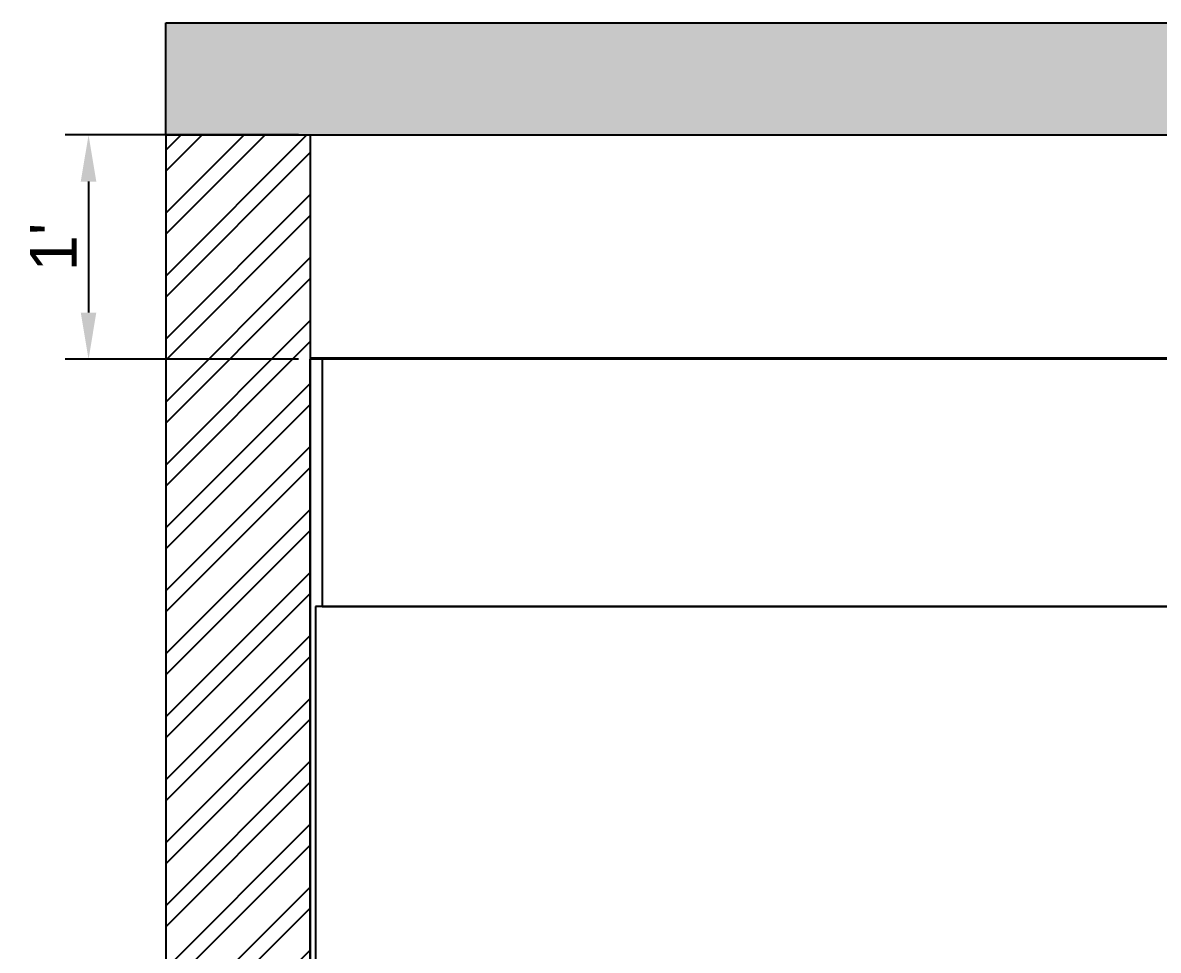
# Model space of a CAD drawing. Header units: feet. Extents: x 600 to 2744, y 411 to 1435.
# Drawn here: x 611.6 to 672.4, y 554.1 to 603.7 of the extents above; entities that cross this region are included whole.
import ezdxf

# ---------------------------------------------------------------- set-up
doc = ezdxf.new("R2010")
doc.units = ezdxf.units.FT
doc.header["$XCLIPFRAME"] = 2
doc.styles.get("Standard").update_dxf_attribs({"font": 'arial.ttf'})
doc.dimstyles.new('ISO-25', dxfattribs={"dimtxt": 2.5, "dimasz": 2.5, "dimexe": 1.25, "dimexo": 0.625, "dimtad": 1, "dimdec": 0, "dimlunit": 4, "dimtxsty": 'Standard', "dimcen": 2.5, "dimadec": 0, "dimazin": 0, "dimtfac": 1, "dimtdec": 0, "dimtmove": 0, "dimatfit": 3, "dimfxl": 1, "dimarcsym": 0})
picture_1 = doc.add_image_def('image2.jpg', size_in_pixel=(1600, 914))

# ---------------------------------------------------------------- blocks, each defined once
blk = doc.blocks.new('*D90')
at = {"color": 0, "lineweight": -2, "transparency": 16777216}
for p, q in [((626.399, 597.695), (613.919, 597.695)), ((615.169, 595.195), (615.169, 588.195)), ((626.399, 585.695), (613.919, 585.695))]:
    blk.add_line(p, q, dxfattribs=at)
at = {"color": 0, "transparency": 16777216}
for points in [[(614.752, 595.195), (615.585, 595.195), (615.169, 597.695)], [(614.752, 588.195), (615.585, 588.195), (615.169, 585.695)]]:
    blk.add_solid(points, dxfattribs=at)
at = {"layer": 'Defpoints', "color": 0, "transparency": 16777216}
for p in [(627.024, 597.695), (615.169, 585.695), (627.024, 585.695)]:
    blk.add_point(p, dxfattribs=at)
at = {"color": 0, "transparency": 16777216, "insert": (613.288, 591.695), "char_height": 2.5, "attachment_point": 5, "rotation": 90}
blk.add_mtext("1'", dxfattribs=at)

msp = doc.modelspace()

# ---------------------------------------------------------------- hatches: boundary and pattern name
at = {"transparency": 33554687}
h = msp.add_hatch(dxfattribs=at)
h.set_pattern_fill('AR-CONC', scale=0.04)
h.set_pattern_definition([(50, (-2389.3266, 393.459), (7.287387, -0.637563), [0.762, -8.382]), (355, (-2389.327, 393.459), (-1.409737, 7.642274), [0.6096, -6.705623]), (100.45144, (-2388.7194, 393.406), (5.87765, 7.00471), [0.6476, -7.12361]), (46.1842, (-2389.327, 395.491), (10.843162, -1.681693), [1.143, -12.573]), (96.63556, (-2388.423, 395.351), (9.496165, 9.897045), [0.9714, -10.685424]), (351.18415, (-2389.327, 395.491), (9.496165, 9.897045), [0.9144, -10.05839]), (21, (-2388.3106, 394.983), (6.064576, -4.090608), [0.762, -8.382]), (326, (-2388.311, 394.983), (2.472081, 7.367519), [0.6096, -6.7056]), (71.45144, (-2387.805, 394.642), (8.536657, 3.27691), [0.6476, -7.123598]), (37.5, (-2389.3266, 393.459), (0.1235441, 3.3822016), [0, -6.62432, 0, -6.8072, 0, -6.731]), (7.5, (-2389.3266, 393.459), (2.6727865, 4.007223), [0, -3.88112, 0, -6.47192, 0, -2.5654]), (327.5, (-2391.5923, 393.459), (5.4236238, -0.2291498), [0, -2.54, 0, -7.9248, 0, -10.5156]), (317.5, (-2392.6083, 393.459), (5.925167, 1.0170596), [0, -3.302, 0, -5.26288, 0, -7.4676])])
h.paths.add_polyline_path([(806.662, 597.695), (806.662, 603.695), (619.297, 603.695), (619.297, 597.695)])
at = {"true_color": 0x000000, "transparency": 33554687}
h = msp.add_hatch(dxfattribs=at)
h.set_pattern_fill('ANSI32', color=18, scale=0.25)
h.set_pattern_definition([(45, (-2389.3266, 393.459), (-1.683798, 1.683798), []), (45, (-2388.204, 393.459), (-1.683798, 1.683798), [])])
h.paths.add_polyline_path([(627.024, 585.748), (627.024, 597.695), (619.297, 597.695), (619.297, 552.695), (627.024, 552.695)])
h.paths.add_polyline_path([(627.024, 513.695), (619.297, 513.695), (619.297, 477.695), (627.024, 477.695)])
h.paths.add_polyline_path([(806.662, 597.695), (798.934, 597.695), (798.934, 585.695), (798.934, 477.695), (806.662, 477.695)])

# ---------------------------------------------------------------- linework, layer by layer
for p, q in [((619.297, 597.695), (619.297, 603.695)), ((619.297, 603.695), (806.662, 603.695)), ((619.297, 597.695), (619.297, 477.695)), ((619.297, 597.695), (806.662, 597.695)), ((619.297, 597.695), (619.297, 477.695)), ((627.024, 597.695), (627.024, 477.695)), ((752.946, 585.748), (627.024, 585.748)), ((627.024, 585.748), (627.024, 477.669)), ((627.024, 585.695), (752.946, 585.748)), ((798.934, 585.695), (627.024, 585.695)), ((627.036, 477.695), (627.024, 585.695))]:
    msp.add_line(p, q)
at = {"color": 18, "true_color": 0x000000}
msp.add_line((619.297, 597.695), (619.297, 597.695), dxfattribs=at)

# ---------------------------------------------------------------- dimensions: what is measured, and where the dimension line sits
at = {"color": 242, "true_color": 0xcd2027}
dim = msp.add_linear_dim(base=(615.169, 585.695), p1=(627.024, 597.695), p2=(627.024, 585.695), angle=90, dimstyle='ISO-25', dxfattribs=at)
dim.commit()
dim.dimension.update_dxf_attribs({"geometry": '*D90', "text_midpoint": (613.288, 591.695)})

# ---------------------------------------------------------------- pictures from other files: only their frames are drawn
at = {"color": 63, "true_color": 0xa8b568}
image = msp.add_image(picture_1, insert=(461.118, 572.476), size_in_units=(165.918, 94.781), dxfattribs=at)
image.set_boundary_path([(1599.396, 913.5), (1599.5, 913.5), (1599.5, 786.02), (1599.381, 786.02), (1599.396, 913.5)])
image = msp.add_image(picture_1, insert=(627.667, 572.476), size_in_units=(165.918, 94.781), dxfattribs=at)
image.set_boundary_path([(-0.5, 786.02), (-0.5, 913.5), (1213.565, 913.5), (1213.693, 785.514), (-0.5, 786.02)])
image = msp.add_image(picture_1, insert=(461.118, 477.695), size_in_units=(165.918, 94.781), dxfattribs=at)
image.set_boundary_path([(1599.5, 913.5), (1599.5, -0.5), (1599.396, -0.5), (1599.5, 913.5)])
at = {"color": 63}
image = msp.add_image(picture_1, insert=(627.299, 477.695), size_in_units=(165.918, 94.781), dxfattribs=at)
image.set_boundary_path([(1213.565, -0.5), (-0.5, -0.5), (-0.5, 913.5), (45.929, 913.419), (48.118, 455.063), (1136.571, 455.542), (1142.068, 913.419), (1212.65, 913.5), (1213.565, -0.5)])

doc.saveas('drawing.dxf')
